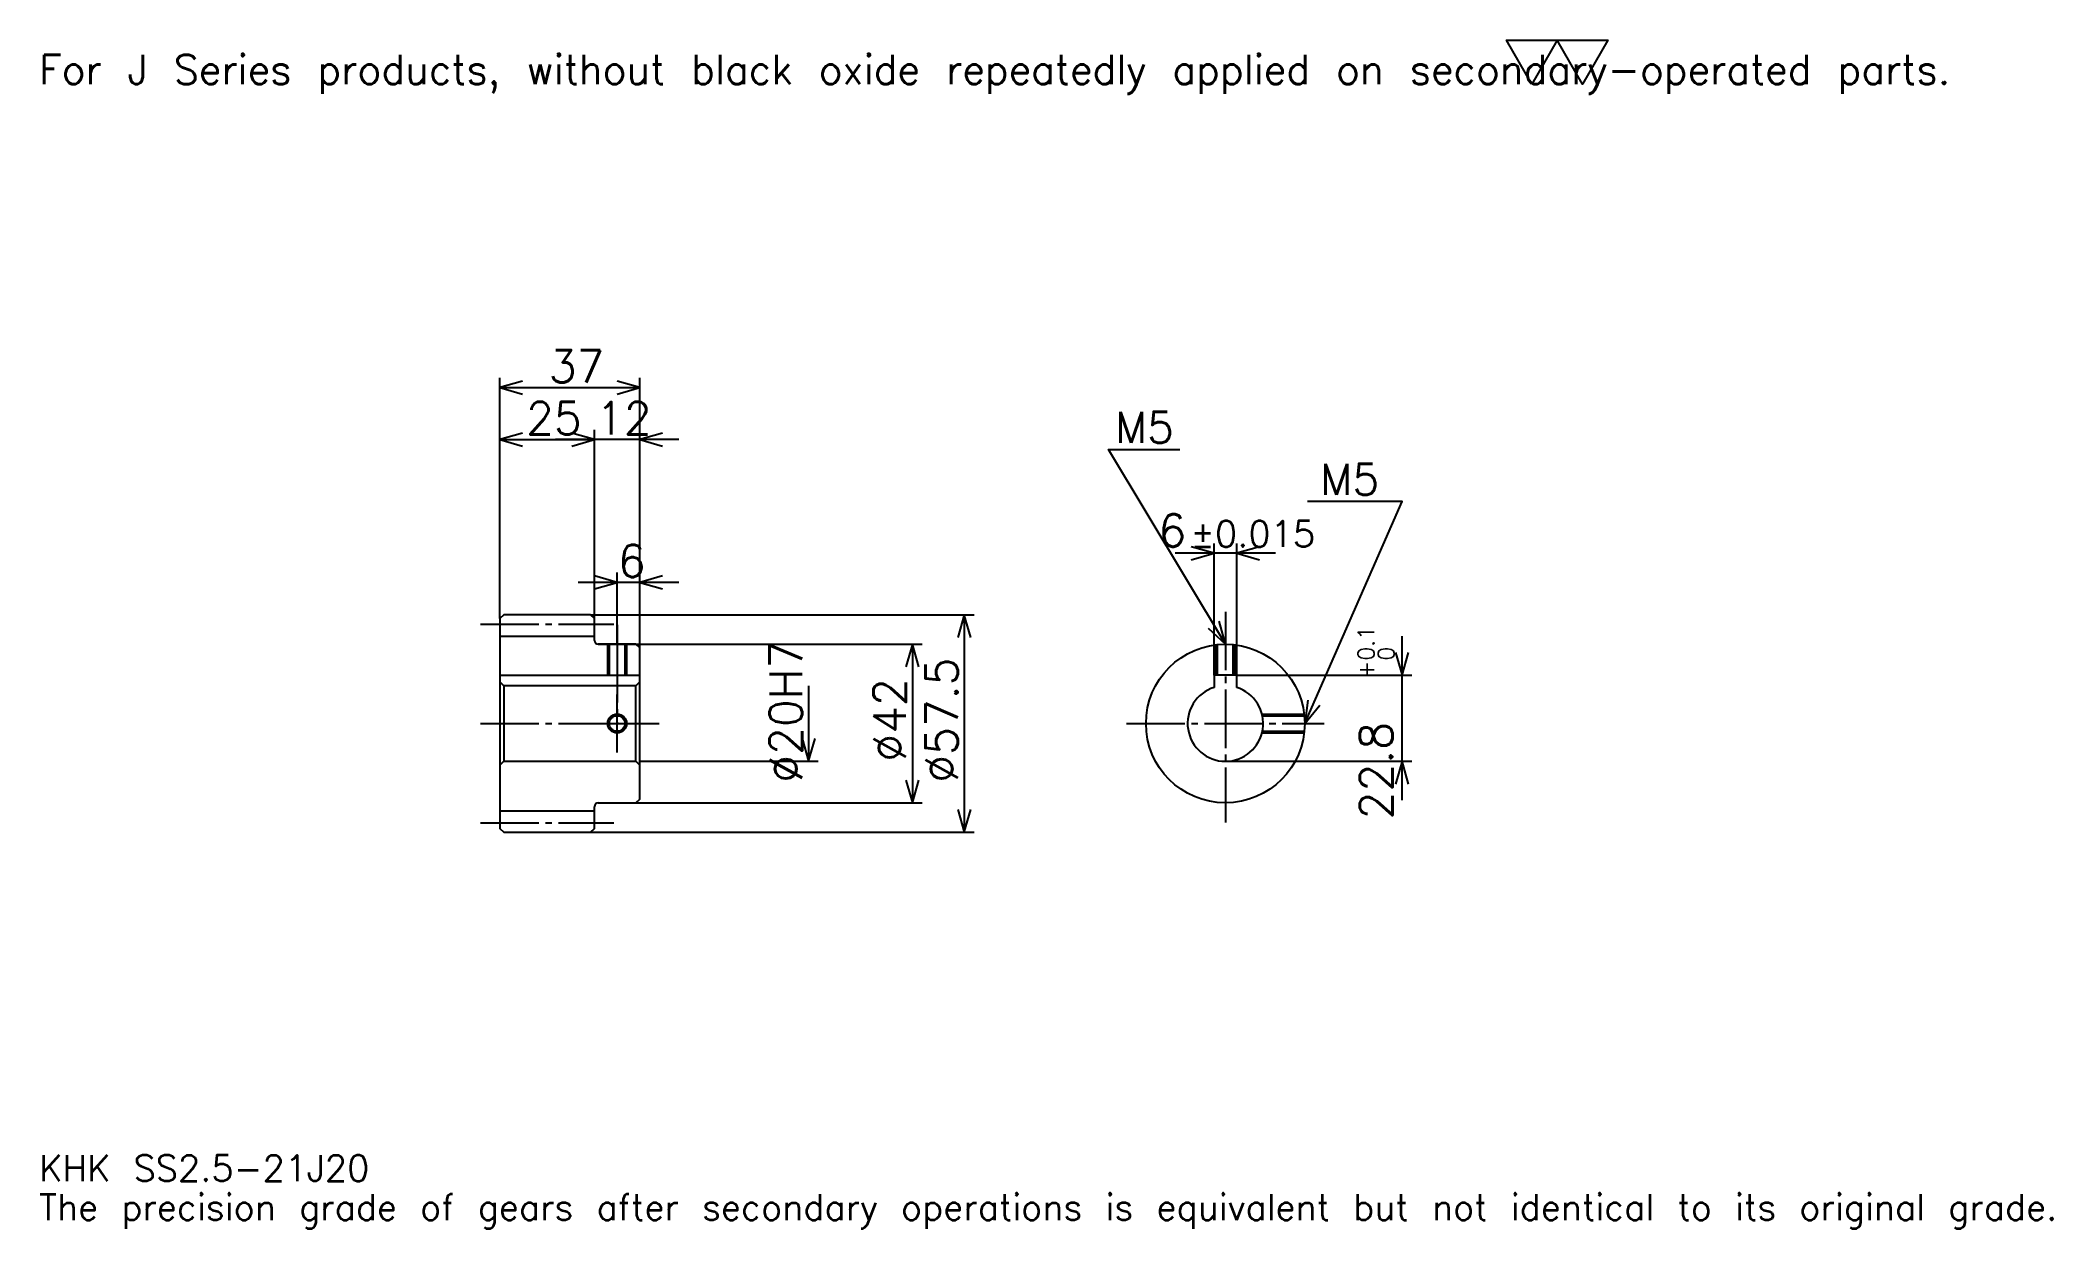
# Model space of a CAD drawing. Extents: x 17 to 550, y 6 to 321.
import ezdxf

# ---------------------------------------------------------------- set-up
doc = ezdxf.new("R2010")
doc.units = 0
doc.linetypes.add('DASHDOT', pattern=[20.608695, 15.456522, -1.717391, 1.717391, -1.717391])
doc.layers.get('0').update_dxf_attribs({"linetype": 'CONTINUOUS'})
doc.layers.add('DASHDOT', color=6, linetype='DASHDOT')
doc.styles.add('KANJI', font='TXT', dxfattribs={"bigfont": 'BIGFONT'})

msp = doc.modelspace()

# ---------------------------------------------------------------- linework, layer by layer
at = {"color": 5}
for p, q in [((139.108704, 168.717392), (139.108704, 231.402176)), ((176.108704, 168.717392), (176.108704, 231.402176)), ((139.108704, 228.82608), (176.108704, 228.82608)), ((139.108704, 215.08696), (164.108704, 215.08696)), ((186.413055, 215.08696), (153.804352, 215.08696)), ((164.108704, 168.717392), (164.108704, 217.663055)), ((328.065247, 152.767395), (328.065247, 187.58696)), ((334.065247, 152.767395), (334.065247, 187.58696)), ((344.369568, 185.010864), (317.760864, 185.010864)), ((186.413055, 177.304352), (159.804352, 177.304352)), ((170.108704, 168.717392), (170.108704, 179.880432)), ((139.108704, 167.717392), (139.108704, 168.717392)), ((163.108704, 168.717392), (176.108704, 168.717392)), ((164.108704, 167.717392), (164.108704, 168.717392)), ((170.108704, 160.967392), (170.108704, 168.717392)), ((170.108704, 160.967392), (170.108704, 168.717392)), ((176.108704, 168.717392), (264.554352, 168.717392)), ((176.108704, 159.967392), (176.108704, 168.717392)), ((261.978271, 168.717392), (261.978271, 111.217392)), ((165.108704, 160.967392), (176.108704, 160.967392)), ((176.108704, 160.967392), (250.815216, 160.967392)), ((248.239136, 160.967392), (248.239136, 118.967392)), ((377.826111, 119.663048), (377.826111, 163.071747)), ((220.76088, 149.967392), (220.76088, 129.967392)), ((334.065247, 152.767395), (380.402161, 152.767395)), ((176.108704, 129.967392), (223.336975, 129.967392)), ((331.065247, 129.967392), (380.402161, 129.967392)), ((165.108704, 118.967392), (176.108704, 118.967392)), ((176.108704, 118.967392), (250.815216, 118.967392)), ((163.108704, 111.217392), (176.108704, 111.217392)), ((176.108704, 111.217392), (264.554352, 111.217392))]:
    msp.add_line(p, q, dxfattribs=at)
at = {"color": 4}
for p, q in [((139.108704, 163.092392), (164.108704, 163.092392)), ((139.108704, 152.767395), (176.108704, 152.767395)), ((140.108704, 149.967392), (140.108704, 129.967392)), ((175.108704, 149.967392), (176.108704, 150.967392)), ((175.108704, 129.967392), (176.108704, 128.967392)), ((139.108704, 116.842392), (164.108704, 116.842392))]:
    msp.add_line(p, q, dxfattribs=at)
at = {"color": 7}
msp.add_lwpolyline([(412.17392, 309.130432), (405.476105, 320.73999), (432.267395, 320.73999), (425.56958, 309.130432), (418.871735, 320.73999), (412.17392, 309.130432)], dxfattribs=at)
at = {"color": 5}
for points in [[(145.119568, 230.543488), (139.108704, 228.82608), (145.119568, 227.108704)], [(170.097839, 227.108704), (176.108704, 228.82608), (170.097839, 230.543488)], [(145.119568, 216.804352), (139.108704, 215.08696), (145.119568, 213.369568)], [(158.097839, 213.369568), (164.108704, 215.08696), (158.097839, 216.804352)], [(158.097839, 213.369568), (164.108704, 215.08696), (158.097839, 216.804352)], [(182.119568, 216.804352), (176.108704, 215.08696), (182.119568, 213.369568)], [(331.065247, 160.967392), (300.152161, 212.489136), (319.043488, 212.489136)], [(352.065247, 139.967392), (377.826111, 198.75), (352.752197, 198.75)], [(322.054382, 183.293472), (328.065247, 185.010864), (322.054382, 186.728256)], [(340.076111, 186.728256), (334.065247, 185.010864), (340.076111, 183.293472)], [(164.097839, 175.58696), (170.108704, 177.304352), (164.097839, 179.021744)], [(182.119568, 179.021744), (176.108704, 177.304352), (182.119568, 175.58696)], [(263.695679, 162.706528), (261.978271, 168.717392), (260.260864, 162.706528)], [(326.5, 165.238083), (331.065247, 160.967392), (329.445312, 167.005264)], [(249.956528, 154.956528), (248.239136, 160.967392), (246.521744, 154.956528)], [(376.108704, 158.778259), (377.826111, 152.767395), (379.543488, 158.778259)], [(352.904938, 146.16214), (352.065247, 139.967392), (356.050903, 144.783463)], [(219.043488, 135.978256), (220.76088, 129.967392), (222.478271, 135.978256)], [(379.543488, 123.956528), (377.826111, 129.967392), (376.108704, 123.956528)], [(246.521744, 124.978264), (248.239136, 118.967392), (249.956528, 124.978264)], [(260.260864, 117.228264), (261.978271, 111.217392), (263.695679, 117.228264)]]:
    msp.add_lwpolyline(points, dxfattribs=at)
at = {"color": 4}
for points in [[(164.108704, 161.967392), (164.108704, 167.717392), (163.108704, 168.717392), (140.108704, 168.717392), (139.108704, 167.717392), (139.108704, 128.967392)], [(165.108704, 118.967392), (175.108704, 118.967392), (176.108704, 119.967392), (176.108704, 159.967392), (175.108704, 160.967392), (165.108704, 160.967392)], [(167.608704, 160.967392), (167.608704, 152.767395)], [(168.043701, 160.967392), (168.043701, 152.767395)], [(172.173706, 160.967392), (172.173706, 152.767395)], [(172.608704, 160.967392), (172.608704, 152.767395)], [(328.565247, 152.767395), (328.565247, 160.818054)], [(329.000244, 152.767395), (329.000244, 160.865616)], [(333.130249, 152.767395), (333.130249, 160.865616)], [(333.565247, 152.767395), (333.565247, 160.818054)], [(139.108704, 128.967392), (140.108704, 129.967392), (175.108704, 129.967392), (175.108704, 149.967392), (140.108704, 149.967392), (139.108704, 150.967392)], [(334.065247, 149.50679), (334.065247, 152.767395), (328.065247, 152.767395), (328.065247, 149.50679)], [(340.747681, 142.467392), (351.915894, 142.467392)], [(340.849701, 142.032394), (351.96344, 142.032394)], [(340.747681, 137.467392), (351.915894, 137.467392)], [(340.849701, 137.90239), (351.96344, 137.90239)], [(139.108704, 128.967392), (139.108704, 112.217392), (140.108704, 111.217392), (163.108704, 111.217392), (164.108704, 112.217392), (164.108704, 117.967392)]]:
    msp.add_lwpolyline(points, dxfattribs=at)
for centre, radius in [((331.065247, 139.967392), 21), ((170.108704, 139.967392), 2.065)]:
    msp.add_circle(centre, radius, dxfattribs=at)
at = {"color": 7}
msp.add_circle((170.108704, 139.967392), 2.5, dxfattribs=at)
at = {"color": 4}
for centre, radius, start, end in [((165.108704, 161.967392), 1, 180, 270), ((331.065247, 139.967392), 10, 107.45760275, 72.54239725), ((165.108704, 117.967392), 1, 90, 180)]:
    msp.add_arc(centre, radius, start, end, dxfattribs=at)
at = {"layer": 'DASHDOT', "color": 7}
for p, q in [((133.956528, 166.217392), (169.26088, 166.217392)), ((331.065247, 169.554352), (331.065247, 113.815216)), ((170.108704, 160.967392), (170.108704, 139.967392)), ((133.956528, 139.967392), (181.26088, 139.967392)), ((304.913055, 139.967392), (357.217407, 139.967392)), ((133.956528, 113.717392), (169.26088, 113.717392))]:
    msp.add_line(p, q, dxfattribs=at)
for points in [[(170.108704, 166.119568), (170.108704, 147.615219)], [(170.108704, 132.315216), (170.108704, 147.619568)], [(162.456528, 139.967392), (177.76088, 139.967392)]]:
    msp.add_lwpolyline(points, dxfattribs=at)

# ---------------------------------------------------------------- texts
at = {"color": 7, "style": 'KANJI'}
for s, height, p in [('For J Series products, without black oxide repeatedly applied on secondary-operated parts.', 7.728261, (17.173914, 309.130432)), ('37', 8.586957, (152.027176, 230.200012)), ('25', 8.586957, (146.027176, 216.460876)), ('12', 8.586957, (164.527176, 216.460876)), ('M5', 8.243479, (301.869568, 214.206512)), ('M5', 8.243479, (356.186951, 200.467392)), ('6', 8.586957, (313.340057, 186.728256)), ('%%p0.015', 6.869565, (321.840088, 186.728256)), ('6', 8.586957, (170.317947, 178.678253)), ('KHK SS2.5-21J20', 6.869565, (17.173914, 18.891304)), ('The precision grade of gears after secondary operations is equivalent but not identical to its original grade.', 6.869565, (17.173914, 8.586957))]:
    msp.add_text(s, height=height, dxfattribs=at).set_placement(p)
for s, height, p in [('%%c20H7', 8.586957, (219.043488, 124.296196)), ('0.1', 4.293478, (370.441315, 156.579346)), ('%%c57.5', 8.586957, (260.260864, 124.296196)), ('+', 4.293478, (370.441315, 151.770645)), ('0', 4.293478, (375.765228, 156.579346)), ('%%c42', 8.586957, (246.521744, 129.877716)), ('22.8', 8.586957, (375.25, 114.602905))]:
    msp.add_text(s, height=height, rotation=90, dxfattribs=at).set_placement(p)

doc.saveas('drawing.dxf')
